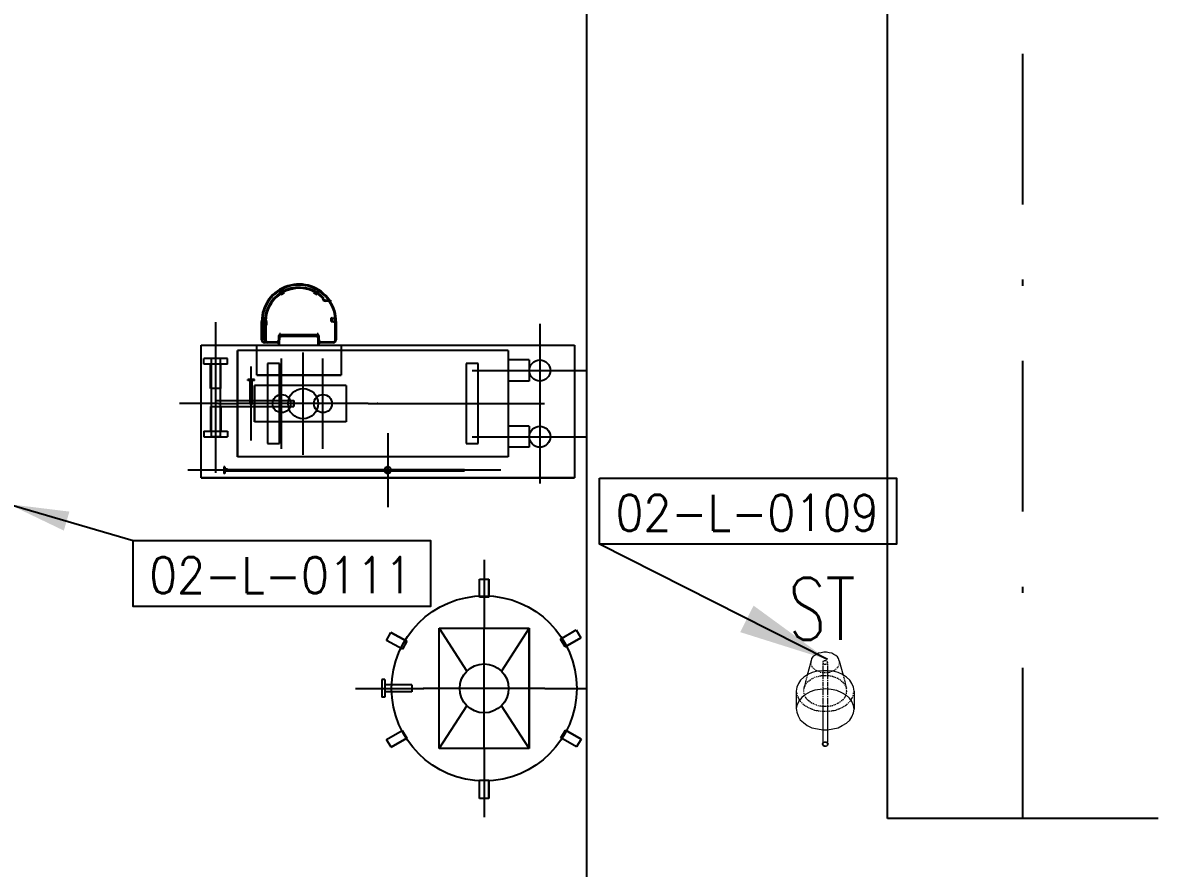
# Model space of a CAD drawing. Header units: inches. Extents: x 295136 to 296247, y 2627183 to 2627409.
# Drawn here: x 295238.94 to 295257.8, y 2627231.44 to 2627245.49 of the extents above; entities that cross this region are included whole.
import ezdxf
from ezdxf.enums import TextEntityAlignment as Align

# ---------------------------------------------------------------- set-up
doc = ezdxf.new("R2010")
doc.units = ezdxf.units.IN
doc.header["$MEASUREMENT"] = 0
doc.linetypes.add('DASHDOT', pattern=[1, 0.5, -0.25, 0, -0.25])
for name, color, linetype in [('_Auto', 7, 'Continuous'), ('Default', 7, 'Continuous'), ('ELECTRICAL', 2, 'Continuous'), ('EQUIPMENT LAYOUT-EMBED 1_DWG$0$Default', 7, 'Continuous'), ('EQUIPMENT LAYOUT-EMBED 1_DWG$0$DwgTemplate', 7, 'Continuous'), ('Layer 1', 7, 'Continuous'), ('Layout', 6, 'Continuous'), ('REV.D CLOUD', 2, 'Continuous')]:
    doc.layers.add(name, color=color, linetype=linetype)
doc.styles.add('HZTXT', font='txt_qlt.shx', dxfattribs={"width": 0.7, "bigfont": 'hztxt.shx'})
doc.dimstyles.new('ISO-25', dxfattribs={"dimtxt": 2.5, "dimasz": 2.5, "dimexe": 1.25, "dimexo": 0.625, "dimtad": 1, "dimtxsty": 'HZTXT', "dimcen": 2.5, "dimclrd": 256, "dimclre": 256, "dimclrt": 256, "dimadec": 4, "dimazin": 0, "dimtfac": 1, "dimtmove": 0, "dimatfit": 3, "dimfxl": 1, "dimlwd": -1, "dimlwe": -1, "dimarcsym": 0})

# ---------------------------------------------------------------- blocks, each defined once
blk = doc.blocks.new('A$C55974CAD')
at = {"layer": 'Default', "color": 7, "lineweight": 25}
for p in [(8.43, 3.473), (3.7, 2.706)]:
    blk.add_point(p, dxfattribs=at)
at = {"layer": 'EQUIPMENT LAYOUT-EMBED 1_DWG$0$Default', "color": 7, "lineweight": 25}
for p, q in [((7.881, 6.357), (7.881, 6.235)), ((7.973, 6.357), (7.881, 6.357)), ((7.973, 6.357), (7.973, 6.235)), ((8.381, 6.244), (7.973, 6.244)), ((7.973, 6.235), (7.973, 6.16)), ((8.381, 6.244), (8.381, 6.235)), ((8.381, 6.235), (8.381, 6.16)), ((8.681, 6.076), (8.681, 6.244)), ((8.681, 6.244), (9.088, 6.244)), ((9.088, 5.963), (9.088, 6.357)), ((9.088, 6.357), (9.181, 6.357)), ((9.181, 5.963), (9.181, 6.357)), ((7.881, 6.085), (7.881, 5.963)), ((7.973, 6.16), (7.973, 6.085)), ((7.973, 6.085), (7.973, 5.963)), ((8.38, 6.076), (7.973, 6.076)), ((8.381, 6.076), (8.38, 6.076)), ((8.381, 6.16), (8.381, 6.076)), ((8.681, 6.076), (9.088, 6.076)), ((7.379, 6.023), (7.271, 6.023)), ((7.271, 6.011), (7.271, 6.023)), ((7.379, 6.011), (7.271, 6.011)), ((7.308, 5.963), (7.308, 6.011)), ((7.342, 5.963), (7.308, 5.963)), ((7.342, 5.963), (7.342, 6.011)), ((7.379, 6.011), (7.379, 6.023)), ((7.973, 5.963), (7.881, 5.963)), ((9.088, 5.963), (9.181, 5.963)), ((8.453, 5.553), (8.453, 5.587)), ((8.453, 5.587), (8.816, 5.587)), ((8.453, 5.553), (8.816, 5.553)), ((8.816, 5.516), (8.816, 5.624)), ((8.816, 5.624), (8.828, 5.624)), ((8.816, 5.516), (8.828, 5.516)), ((8.828, 5.516), (8.828, 5.624)), ((3.7, 3.4), (3.554, 3.4)), ((3.554, 3.348), (3.554, 3.4)), ((3.846, 3.4), (3.7, 3.4)), ((3.846, 3.348), (3.846, 3.4)), ((3.7, 3.348), (3.554, 3.348)), ((3.643, 3.237), (3.643, 3.348)), ((3.643, 2.9), (3.643, 3.237)), ((3.846, 3.348), (3.7, 3.348)), ((3.757, 3.237), (3.757, 3.348)), ((3.757, 2.9), (3.757, 3.237)), ((3.7, 2.9), (3.643, 2.9)), ((3.757, 2.9), (3.7, 2.9))]:
    blk.add_line(p, q, dxfattribs=at)
at = {"layer": 'EQUIPMENT LAYOUT-EMBED 1_DWG$0$DwgTemplate', "color": 1, "lineweight": 25}
for p, q in [((7.325, 6.025), (7.325, 6.625)), ((8.43, 6.235), (8.43, 6.76)), ((8.43, 6.115), (8.43, 6.235)), ((7.281, 6.16), (7.881, 6.16)), ((7.881, 6.16), (8.38, 6.16)), ((8.43, 6.115), (8.43, 5.815)), ((8.48, 6.16), (9.181, 6.16)), ((9.181, 6.16), (9.781, 6.16)), ((7.325, 3.916), (7.325, 6.025)), ((8.43, 5.558), (8.43, 5.815)), ((7.815, 5.57), (9.045, 5.57)), ((8.43, 3.858), (8.43, 5.558)), ((7.68, 5.065), (8.18, 5.065)), ((8.18, 5.065), (8.68, 5.065)), ((8.68, 5.065), (9.18, 5.065)), ((7.58, 4.708), (9.28, 4.708)), ((7.68, 4.378), (8.18, 4.378)), ((8.18, 4.378), (8.68, 4.378)), ((8.68, 4.378), (9.18, 4.378)), ((3.7, 3.838), (3.7, 2.706)), ((7.325, 3.916), (7.325, 3.357)), ((8.43, 3.628), (8.43, 3.858)), ((8.43, 3.628), (8.43, 3.395)), ((7.271, 3.303), (6.712, 3.303)), ((7.379, 3.303), (7.271, 3.303)), ((7.325, 3.357), (7.325, 3.25)), ((7.325, 3.25), (7.325, 2.691)), ((7.673, 3.303), (7.379, 3.303)), ((7.937, 3.303), (7.673, 3.303)), ((8.43, 3.395), (8.43, 1.3)), ((3.7, 0.694), (3.7, 2.706)), ((7.325, 2.025), (7.325, 2.691)), ((7.325, 1.425), (7.325, 2.025)), ((7.88, 1.9), (7.88, 1.55)), ((8.98, 1.9), (8.98, 1.55)), ((2.694, 1.7), (1.562, 1.7)), ((2.694, 1.7), (4.706, 1.7)), ((5.838, 1.7), (4.706, 1.7)), ((7.88, 1.55), (7.88, 0)), ((8.98, 1.55), (8.98, 0)), ((8.43, 1.3), (8.43, 0.7)), ((8.655, 0.775), (7.105, 0.775)), ((9.755, 0.775), (8.655, 0.775)), ((3.7, 0.694), (3.7, 0))]:
    blk.add_line(p, q, dxfattribs=at)
at = {"layer": 'EQUIPMENT LAYOUT-EMBED 1_DWG$0$DwgTemplate', "color": 5, "lineweight": 25}
for p, q in [((7.2, 6.4), (9.4, 6.4)), ((7.2, 6.4), (9.4, 6.4)), ((7.2, 3.452), (7.2, 6.4)), ((7.2, 6.4), (7.2, 3.452)), ((7.881, 6.357), (7.881, 6.235)), ((7.973, 6.357), (7.881, 6.357)), ((7.881, 6.16), (7.881, 6.235)), ((7.881, 6.235), (7.881, 6.16)), ((8.681, 6.235), (7.881, 6.235)), ((7.973, 6.357), (7.973, 6.235)), ((8.381, 6.244), (7.973, 6.244)), ((8.381, 6.244), (8.381, 6.235)), ((8.681, 6.076), (8.681, 6.244)), ((8.681, 6.244), (9.088, 6.244)), ((9.088, 5.963), (9.088, 6.357)), ((9.088, 6.357), (9.181, 6.357)), ((9.181, 5.963), (9.181, 6.357)), ((9.4, 6.4), (9.4, 5.478)), ((9.4, 6.4), (9.4, 5.478)), ((7.881, 6.085), (7.881, 6.16)), ((7.881, 6.16), (7.881, 6.085)), ((7.881, 6.085), (7.881, 5.963)), ((8.38, 6.085), (7.881, 6.085)), ((7.973, 6.085), (7.973, 5.963)), ((8.38, 6.076), (7.973, 6.076)), ((8.38, 6.085), (8.38, 5.8)), ((8.48, 6.085), (8.48, 5.8)), ((8.681, 6.085), (8.48, 6.085)), ((8.681, 6.076), (9.088, 6.076)), ((7.379, 6.023), (7.271, 6.023)), ((7.271, 6.011), (7.271, 6.023)), ((7.379, 6.011), (7.271, 6.011)), ((7.308, 5.963), (7.308, 6.011)), ((7.342, 5.963), (7.308, 5.963)), ((7.312, 6.025), (7.337, 6.025)), ((7.312, 6.025), (7.337, 6.025)), ((7.312, 6.025), (7.312, 6.023)), ((7.312, 5.963), (7.312, 3.356)), ((7.337, 6.025), (7.337, 6.023)), ((7.337, 5.963), (7.337, 3.356)), ((7.342, 5.963), (7.342, 6.011)), ((7.379, 6.011), (7.379, 6.023)), ((7.973, 5.963), (7.881, 5.963)), ((9.088, 5.963), (9.181, 5.963)), ((7.545, 5.8), (9.315, 5.8)), ((9.315, 5.8), (7.545, 5.8)), ((7.545, 1.3), (7.545, 5.8)), ((9.315, 5.478), (9.315, 5.8)), ((8.13, 5.515), (8.73, 5.515)), ((8.73, 5.515), (8.13, 5.515)), ((8.13, 3.995), (8.13, 5.515)), ((8.73, 3.995), (8.73, 5.515)), ((8.9, 5.478), (9.4, 5.478)), ((8.9, 5.478), (9.4, 5.478)), ((8.9, 4.078), (8.9, 5.478)), ((8.9, 5.478), (8.9, 4.078)), ((9.4, 5.478), (9.4, 4.078)), ((9.4, 5.478), (9.4, 4.078)), ((8.73, 3.995), (8.13, 3.995)), ((8.73, 3.995), (8.13, 3.995)), ((9.4, 4.078), (8.9, 4.078)), ((9.4, 4.078), (8.9, 4.078)), ((9.315, 1.3), (9.315, 4.078)), ((9.4, 4.078), (9.4, 0.2)), ((9.4, 4.078), (9.4, 0.2)), ((3.7, 3.4), (3.554, 3.4)), ((3.554, 3.348), (3.554, 3.4)), ((3.846, 3.4), (3.7, 3.4)), ((3.846, 3.348), (3.846, 3.4)), ((7.2, 0.2), (7.2, 3.405)), ((7.2, 3.405), (7.2, 0.2)), ((2.721, 3.245), (2.851, 3.32)), ((2.721, 3.245), (2.851, 3.32)), ((2.871, 2.985), (2.721, 3.245)), ((2.721, 3.245), (2.871, 2.985)), ((2.851, 3.32), (3.001, 3.06)), ((2.851, 3.32), (3.001, 3.06)), ((3.7, 3.348), (3.554, 3.348)), ((3.643, 3.237), (3.643, 3.348)), ((3.846, 3.348), (3.7, 3.348)), ((3.757, 3.237), (3.757, 3.348)), ((4.354, 3.059), (4.498, 3.322)), ((4.354, 3.059), (4.498, 3.322)), ((4.63, 3.251), (4.486, 2.987)), ((4.486, 2.987), (4.63, 3.251)), ((4.498, 3.322), (4.63, 3.251)), ((4.498, 3.322), (4.63, 3.251)), ((7.312, 3.251), (7.312, 2.025)), ((7.337, 3.251), (7.337, 2.025)), ((3.001, 3.06), (2.871, 2.985)), ((3.001, 3.06), (2.871, 2.985)), ((4.486, 2.987), (4.354, 3.059)), ((4.486, 2.987), (4.354, 3.059)), ((2.7, 2.45), (3.413, 1.987)), ((2.7, 0.95), (2.7, 2.45)), ((2.7, 0.95), (2.7, 2.45)), ((2.7, 2.45), (4.7, 2.45)), ((2.7, 2.45), (4.7, 2.45)), ((4.7, 2.45), (3.987, 1.987)), ((4.7, 2.45), (4.7, 0.95)), ((4.7, 2.45), (4.7, 0.95)), ((7.337, 2.025), (7.312, 2.025)), ((7.312, 2.025), (7.337, 2.025)), ((1.873, 1.775), (2.173, 1.775)), ((1.873, 1.775), (2.173, 1.775)), ((1.873, 1.625), (1.873, 1.775)), ((1.873, 1.625), (1.873, 1.775)), ((2.173, 1.775), (2.173, 1.625)), ((2.173, 1.775), (2.173, 1.625)), ((5.213, 1.625), (5.213, 1.775)), ((5.213, 1.625), (5.213, 1.775)), ((5.213, 1.775), (5.513, 1.775)), ((5.213, 1.775), (5.513, 1.775)), ((5.513, 1.775), (5.513, 1.625)), ((5.513, 1.775), (5.513, 1.625)), ((2.173, 1.625), (1.873, 1.625)), ((1.873, 1.625), (2.173, 1.625)), ((5.513, 1.625), (5.213, 1.625)), ((5.213, 1.625), (5.513, 1.625)), ((2.7, 0.95), (3.413, 1.413)), ((4.7, 0.95), (3.987, 1.413)), ((9.315, 1.3), (7.545, 1.3)), ((9.315, 1.3), (7.545, 1.3)), ((7.705, 0.95), (7.705, 1.3)), ((8.055, 0.95), (8.055, 1.3)), ((8.805, 0.95), (8.805, 1.3)), ((9.155, 0.95), (9.155, 1.3)), ((4.7, 0.95), (2.7, 0.95)), ((2.7, 0.95), (4.7, 0.95)), ((8.055, 0.95), (7.705, 0.95)), ((8.055, 0.95), (7.705, 0.95)), ((9.155, 0.95), (8.805, 0.95)), ((9.155, 0.95), (8.805, 0.95)), ((2.727, 0.165), (2.877, 0.425)), ((2.727, 0.165), (2.877, 0.425)), ((2.877, 0.425), (3.007, 0.35)), ((2.877, 0.425), (3.007, 0.35)), ((4.39, 0.355), (4.52, 0.43)), ((4.39, 0.355), (4.52, 0.43)), ((4.52, 0.43), (4.67, 0.17)), ((4.52, 0.43), (4.67, 0.17)), ((3.007, 0.35), (2.857, 0.09)), ((2.857, 0.09), (3.007, 0.35)), ((4.54, 0.095), (4.39, 0.355)), ((4.39, 0.355), (4.54, 0.095)), ((9.4, 0.2), (7.2, 0.2)), ((9.4, 0.2), (7.2, 0.2)), ((2.857, 0.09), (2.727, 0.165)), ((2.857, 0.09), (2.727, 0.165)), ((4.67, 0.17), (4.54, 0.095)), ((4.67, 0.17), (4.54, 0.095))]:
    blk.add_line(p, q, dxfattribs=at)
at = {"layer": 'EQUIPMENT LAYOUT-EMBED 1_DWG$0$DwgTemplate', "color": 7, "lineweight": 25}
for p, q in [((7.973, 6.235), (7.973, 6.16)), ((8.381, 6.235), (8.381, 6.16)), ((9.181, 6.235), (8.681, 6.235)), ((7.973, 6.16), (7.973, 6.085)), ((8.38, 6.16), (8.48, 6.16)), ((8.38, 6.16), (8.48, 6.16)), ((8.38, 6.16), (8.38, 6.085)), ((8.48, 6.085), (8.38, 6.085)), ((8.381, 6.076), (8.38, 6.076)), ((8.381, 6.16), (8.381, 6.076)), ((8.48, 6.16), (8.48, 6.085)), ((9.181, 6.085), (8.681, 6.085)), ((7.312, 6.023), (7.312, 5.963)), ((7.337, 6.023), (7.337, 5.963)), ((8.38, 5.8), (8.38, 4.86)), ((8.48, 5.8), (8.48, 4.86)), ((8.455, 5.585), (8.43, 5.585)), ((8.43, 5.555), (8.455, 5.555)), ((8.453, 5.553), (8.453, 5.587)), ((8.453, 5.587), (8.816, 5.587)), ((8.453, 5.553), (8.816, 5.553)), ((8.455, 5.585), (8.455, 5.555)), ((8.455, 5.585), (8.455, 5.555)), ((8.816, 5.516), (8.816, 5.624)), ((8.816, 5.624), (8.828, 5.624)), ((8.816, 5.516), (8.828, 5.516)), ((8.828, 5.516), (8.828, 5.624)), ((9.315, 4.078), (9.315, 5.478)), ((7.765, 5.3), (7.765, 5.1)), ((7.765, 5.3), (7.765, 5.1)), ((9.095, 5.3), (7.765, 5.3)), ((9.095, 5.3), (7.765, 5.3)), ((9.095, 5.1), (9.095, 5.3)), ((9.095, 5.1), (9.095, 5.3)), ((7.765, 5.1), (9.095, 5.1)), ((7.765, 5.1), (9.095, 5.1)), ((8.48, 4.86), (8.38, 4.86)), ((8.38, 4.86), (8.48, 4.86)), ((7.2, 3.405), (7.2, 3.452)), ((7.2, 3.452), (7.2, 3.405)), ((3.643, 2.9), (3.643, 3.237)), ((3.757, 2.9), (3.757, 3.237)), ((7.286, 3.319), (7.31, 3.342)), ((7.313, 3.292), (7.286, 3.319)), ((7.298, 3.33), (7.298, 3.33)), ((7.298, 3.33), (7.298, 3.33)), ((7.325, 3.303), (7.298, 3.33)), ((7.31, 3.342), (7.337, 3.315)), ((7.312, 3.356), (7.312, 3.251)), ((7.337, 3.356), (7.337, 3.251)), ((3.7, 2.9), (3.643, 2.9)), ((3.757, 2.9), (3.7, 2.9)), ((9.095, 2), (7.765, 2)), ((9.095, 2), (7.765, 2)), ((7.765, 2), (7.765, 1.8)), ((7.765, 2), (7.765, 1.8)), ((9.095, 1.8), (9.095, 2)), ((9.095, 1.8), (9.095, 2)), ((7.765, 1.8), (9.095, 1.8)), ((7.765, 1.8), (9.095, 1.8)), ((61, 0), (0, 0))]:
    blk.add_line(p, q, dxfattribs=at)
at = {"layer": 'EQUIPMENT LAYOUT-EMBED 1_DWG$0$DwgTemplate', "color": 54, "lineweight": 25}
for p, q in [((9.442, 5.296), (9.442, 5.35)), ((9.442, 5.146), (9.442, 5.296)), ((9.457, 5.35), (9.457, 5.332)), ((9.457, 5.296), (9.457, 5.146)), ((9.49, 5.398), (9.795, 5.398)), ((9.795, 5.383), (9.49, 5.383)), ((9.49, 5.345), (9.795, 5.345)), ((9.795, 5.329), (9.49, 5.329)), ((9.733, 5.328), (9.734, 5.329)), ((9.733, 5.328), (9.733, 5.313)), ((9.796, 5.328), (9.733, 5.328)), ((9.733, 5.313), (9.796, 5.313)), ((9.755, 5.345), (9.786, 5.367)), ((9.849, 5.367), (9.786, 5.367)), ((9.796, 5.328), (9.797, 5.329)), ((9.796, 5.313), (9.817, 5.329)), ((9.796, 5.313), (9.796, 5.328)), ((9.818, 5.344), (9.849, 5.367)), ((9.837, 5.343), (9.85, 5.352)), ((9.85, 5.352), (9.849, 5.367)), ((9.4, 5.113), (9.455, 5.113)), ((9.4, 5.098), (9.49, 5.098)), ((9.49, 5.113), (9.559, 5.113)), ((9.527, 5.098), (9.49, 5.098)), ((9.59, 5.098), (9.527, 5.098)), ((9.527, 5.098), (9.527, 5.083)), ((9.559, 5.113), (9.559, 5.098)), ((9.559, 5.103), (9.571, 5.103)), ((9.571, 5.098), (9.571, 5.103)), ((9.59, 5.083), (9.59, 5.098)), ((10.271, 5.086), (10.308, 5.099)), ((9.527, 5.083), (9.59, 5.083)), ((9.546, 4.473), (9.546, 5.083)), ((9.571, 4.473), (9.571, 5.083)), ((10.257, 5.081), (10.243, 5.074)), ((10.243, 5.074), (10.275, 5.019)), ((10.243, 5.073), (10.243, 5.073)), ((10.243, 5.073), (10.256, 5.052)), ((10.254, 5.08), (10.251, 5.078)), ((10.288, 5.026), (10.257, 5.081)), ((10.275, 5.019), (10.288, 5.026)), ((10.275, 5.019), (10.287, 5.023)), ((10.275, 5.019), (10.281, 5.022)), ((10.275, 5.019), (10.275, 5.019)), ((10.302, 5.031), (10.339, 5.044)), ((10.303, 5.028), (10.331, 5.038)), ((10.331, 5.038), (10.339, 5.042)), ((10.275, 4.537), (10.243, 4.482)), ((10.257, 4.475), (10.288, 4.53)), ((10.275, 4.537), (10.262, 4.514)), ((10.288, 4.53), (10.275, 4.537)), ((10.275, 4.537), (10.275, 4.537)), ((10.275, 4.537), (10.275, 4.537)), ((10.275, 4.537), (10.291, 4.532)), ((10.288, 4.53), (10.282, 4.533)), ((10.288, 4.53), (10.29, 4.529)), ((10.288, 4.53), (10.288, 4.53)), ((9.4, 4.458), (9.527, 4.458)), ((9.4, 4.442), (9.559, 4.442)), ((9.442, 4.206), (9.442, 4.409)), ((9.457, 4.409), (9.457, 4.206)), ((9.527, 4.473), (9.527, 4.458)), ((9.59, 4.473), (9.527, 4.473)), ((9.527, 4.458), (9.59, 4.458)), ((9.546, 4.453), (9.55, 4.453)), ((9.55, 4.453), (9.571, 4.453)), ((9.559, 4.442), (9.559, 4.453)), ((9.571, 4.453), (9.571, 4.458)), ((9.59, 4.458), (9.59, 4.473)), ((10.243, 4.482), (10.257, 4.475)), ((10.244, 4.482), (10.249, 4.479)), ((10.244, 4.482), (10.244, 4.482)), ((10.257, 4.475), (10.27, 4.498)), ((10.257, 4.475), (10.257, 4.475)), ((10.257, 4.475), (10.259, 4.474)), ((10.271, 4.47), (10.308, 4.457)), ((10.302, 4.525), (10.339, 4.513)), ((10.303, 4.528), (10.331, 4.518)), ((10.339, 4.514), (10.331, 4.518)), ((9.49, 4.173), (9.795, 4.173)), ((9.795, 4.158), (9.49, 4.158)), ((9.794, 4.243), (9.786, 4.204)), ((9.794, 4.227), (9.786, 4.189)), ((9.786, 4.204), (9.786, 4.189)), ((9.786, 4.189), (9.85, 4.188)), ((9.794, 4.243), (9.794, 4.243)), ((9.794, 4.243), (9.857, 4.243)), ((9.806, 4.243), (9.794, 4.243)), ((9.794, 4.238), (9.794, 4.243)), ((9.794, 4.241), (9.794, 4.227)), ((9.794, 4.227), (9.857, 4.227)), ((9.857, 4.227), (9.85, 4.188)), ((9.857, 4.243), (9.857, 4.227)), ((9.857, 4.227), (9.857, 4.229)), ((9.857, 4.227), (9.857, 4.227)), ((10.132, 4.254), (10.132, 4.329)), ((10.147, 4.254), (10.132, 4.254)), ((10.147, 4.329), (10.147, 4.254))]:
    blk.add_line(p, q, dxfattribs=at)
at = {"layer": 'EQUIPMENT LAYOUT-EMBED 1_DWG$0$DwgTemplate', "color": 7, "lineweight": 25}
for centre, radius in [((8.43, 5.57), 0.015), ((8.43, 5.57), 0.015), ((8.43, 5.065), 0.15), ((8.43, 5.065), 0.15), ((8.43, 4.378), 0.15), ((8.43, 4.378), 0.15), ((7.325, 3.303), 0.0125), ((7.325, 3.303), 0.0125)]:
    blk.add_circle(centre, radius, dxfattribs=at)
at = {"layer": 'EQUIPMENT LAYOUT-EMBED 1_DWG$0$DwgTemplate', "color": 5, "lineweight": 25}
for centre, radius in [((8.43, 4.708), 0.25), ((8.43, 4.708), 0.25), ((3.7, 1.7), 1.538), ((3.7, 1.7), 1.538), ((3.7, 1.7), 0.406), ((3.7, 1.7), 0.406), ((7.88, 0.775), 0.175), ((7.88, 0.775), 0.175), ((8.98, 0.775), 0.175), ((8.98, 0.775), 0.175)]:
    blk.add_circle(centre, radius, dxfattribs=at)
at = {"layer": 'EQUIPMENT LAYOUT-EMBED 1_DWG$0$DwgTemplate', "color": 54, "lineweight": 25}
for centre, radius, start, end in [((9.49, 5.35), 0.0483, 90, 180), ((9.49, 5.296), 0.0483, 90, 180), ((9.49, 5.35), 0.033, 90, 180), ((9.49, 5.296), 0.033, 90, 180), ((9.795, 4.778), 0.62, 304.6405, 90), ((9.795, 4.778), 0.605, 27.4964, 90), ((9.795, 4.778), 0.567, 315, 90), ((9.79, 4.773), 0.556, 316.7979, 89.514), ((9.49, 5.146), 0.0483, 180, 270), ((9.49, 5.146), 0.033, 180, 270), ((9.795, 4.778), 0.605, 334.0005, 26.0057), ((9.49, 4.409), 0.0483, 136.8264, 180), ((9.49, 4.409), 0.033, 90, 180), ((10.196, 4.329), 0.0635, 90, 180), ((9.795, 4.778), 0.605, 305.6442, 332.85), ((10.196, 4.329), 0.0483, 90, 180), ((9.49, 4.206), 0.0483, 180, 270), ((9.49, 4.206), 0.033, 180, 270), ((9.795, 4.778), 0.605, 270, 303.8864), ((9.795, 4.778), 0.62, 270, 302.9456)]:
    blk.add_arc(centre, radius, start, end, dxfattribs=at)
at = {"layer": 'EQUIPMENT LAYOUT-EMBED 1_DWG$0$DwgTemplate', "color": 7, "lineweight": 25}
for radius, start, end in [(0.054, 153.0238, 270), (0.054, 116.9762, 153.0238), (0.054, 270, 116.9762), (0.0167, 45, 225), (0.0167, 225, 45), (0.0167, 225, 270), (0.0167, 270, 45)]:
    blk.add_arc((7.325, 3.303), radius, start, end, dxfattribs=at)
blk = doc.blocks.new('Street Lamp (Single Head)')
at = {"layer": 'Layer 1', "color": 1, "lineweight": 5}
for points in [[(0.055, 0.3383), (0.0517, 0.3467), (0.0483, 0.3533), (0.0417, 0.3583), (0.0333, 0.3633), (0.025, 0.3683), (0.015, 0.37), (0.005, 0.3717), (-0.0067, 0.3717), (-0.0167, 0.37), (-0.0267, 0.3683), (-0.035, 0.3633), (-0.0433, 0.3583), (-0.05, 0.3533), (-0.055, 0.3467), (-0.0567, 0.3383)], [(-0.0567, 0.3383), (-0.0717, 0.2817), (-0.0733, 0.2767)], [(-0.0567, 0.3383), (-0.0583, 0.3333)], [(-0.0583, 0.3317), (-0.0567, 0.3267)], [(-0.0567, 0.3233), (-0.055, 0.32)], [(-0.0533, 0.3167), (-0.0533, 0.315), (-0.0517, 0.3133)], [(-0.0067, 0.3367), (-0.0083, 0.335), (-0.01, 0.335), (-0.01, 0.3333)], [(-0.01, 0.3317), (-0.01, 0.3283)], [(-0.01, 0.33), (-0.01, 0.3283), (-0.0083, 0.3267), (-0.0067, 0.3267)], [(-0.01, 0.325), (-0.01, 0.32)], [(-0.01, 0.3183), (-0.01, 0.3133)], [(0, 0.3383), (-0.005, 0.3383)], [(-0.005, 0.325), (0, 0.325)], [(0.005, 0.3367), (0.0033, 0.3383), (0.0017, 0.3383)], [(0.0017, 0.325), (0.0033, 0.325), (0.005, 0.3267)], [(0.0083, 0.3317), (0.0083, 0.3333), (0.0067, 0.335)], [(0.0067, 0.3283), (0.0083, 0.3283), (0.0083, 0.33), (0.0083, 0.3317)], [(0.0083, 0.3317), (0.0083, 0.3283)], [(0.0083, 0.325), (0.0083, 0.32)], [(0.0083, 0.3183), (0.0083, 0.3133)], [(0.05, 0.3133), (0.0517, 0.3167)], [(0.0533, 0.32), (0.055, 0.3233)], [(0.055, 0.3367), (0.055, 0.3383)], [(0.055, 0.3383), (0.07, 0.2817), (0.0717, 0.2767)], [(0.055, 0.3267), (0.0567, 0.3317)], [(0.0567, 0.3317), (0.0567, 0.3333)], [(0.1133, 0.2133), (0.1133, 0.2183), (0.1117, 0.2333), (0.105, 0.2483), (0.0967, 0.2617), (0.0833, 0.2733), (0.0683, 0.2833), (0.05, 0.2917), (0.03, 0.2967), (0.01, 0.2983), (-0.0117, 0.2983), (-0.0317, 0.2967), (-0.0517, 0.2917), (-0.07, 0.2833), (-0.085, 0.2733), (-0.0983, 0.2617), (-0.1067, 0.2483), (-0.1133, 0.2333), (-0.115, 0.2183)], [(-0.0733, 0.275), (-0.075, 0.27)], [(-0.05, 0.3117), (-0.0483, 0.3083), (-0.0467, 0.3083)], [(-0.0467, 0.27), (-0.05, 0.2683)], [(-0.045, 0.3067), (-0.0417, 0.3033)], [(-0.04, 0.2717), (-0.0433, 0.2717)], [(-0.04, 0.3017), (-0.035, 0.3)], [(-0.0333, 0.275), (-0.0367, 0.2733)], [(-0.0333, 0.2983), (-0.0317, 0.2983), (-0.03, 0.2967)], [(-0.0267, 0.2767), (-0.0283, 0.275), (-0.03, 0.275)], [(-0.0267, 0.2967), (-0.0233, 0.295)], [(-0.0183, 0.2767), (-0.0233, 0.2767)], [(-0.02, 0.2933), (-0.0167, 0.2933)], [(-0.0117, 0.2783), (-0.0167, 0.2783)], [(-0.0133, 0.2917), (-0.0083, 0.2917)], [(-0.01, 0.3117), (-0.01, 0.3067)], [(-0.01, 0.305), (-0.01, 0.3)], [(-0.01, 0.2967), (-0.01, 0.2933)], [(-0.01, 0.29), (-0.01, 0.285)], [(-0.01, 0.2833), (-0.01, 0.2783)], [(-0.005, 0.2783), (-0.01, 0.2783)], [(-0.01, 0.2767), (-0.01, 0.2717)], [(-0.01, 0.27), (-0.01, 0.265)], [(-0.0067, 0.2917), (-0.0017, 0.2917)], [(0.0017, 0.2783), (-0.0033, 0.2783)], [(0, 0.2917), (0.005, 0.2917)], [(0.0083, 0.2783), (0.005, 0.2783)], [(0.0067, 0.2917), (0.0117, 0.2917)], [(0.0083, 0.3117), (0.0083, 0.3067)], [(0.0083, 0.305), (0.0083, 0.3)], [(0.0083, 0.2967), (0.0083, 0.2933)], [(0.0083, 0.29), (0.0083, 0.285)], [(0.0083, 0.2833), (0.0083, 0.2783)], [(0.0083, 0.2767), (0.0083, 0.2717)], [(0.0083, 0.27), (0.0083, 0.265)], [(0.0167, 0.2783), (0.0117, 0.2783)], [(0.0133, 0.2933), (0.0183, 0.2933)], [(0.0233, 0.2767), (0.02, 0.2767), (0.0183, 0.2783)], [(0.0217, 0.295), (0.025, 0.2967)], [(0.03, 0.275), (0.025, 0.2767)], [(0.0283, 0.2967), (0.0317, 0.2983)], [(0.0367, 0.2733), (0.035, 0.2733), (0.0317, 0.275)], [(0.0333, 0.3), (0.0383, 0.3017)], [(0.0433, 0.27), (0.0383, 0.2717)], [(0.04, 0.3033), (0.0433, 0.3067)], [(0.045, 0.3083), (0.0467, 0.31), (0.0483, 0.3117)], [(0.05, 0.2683), (0.0483, 0.2683), (0.045, 0.27)], [(0.0717, 0.275), (0.0733, 0.27)], [(0.1133, 0.1467), (0.1117, 0.1617), (0.105, 0.1767), (0.095, 0.19), (0.0817, 0.2017), (0.065, 0.2117), (0.045, 0.22), (0.0233, 0.225), (0.0017, 0.2267), (-0.02, 0.225), (-0.0417, 0.2217), (-0.06, 0.215), (-0.0783, 0.205), (-0.0933, 0.1933), (-0.1033, 0.18), (-0.1117, 0.165), (-0.115, 0.15), (-0.1133, 0.135), (-0.1083, 0.12), (-0.1, 0.105), (-0.0867, 0.0933), (-0.0717, 0.0817), (-0.0533, 0.0733), (-0.0317, 0.0683), (-0.01, 0.065)], [(-0.0867, 0.225), (-0.0867, 0.22)], [(-0.0833, 0.2333), (-0.085, 0.23)], [(-0.085, 0.2317), (-0.085, 0.2267)], [(-0.0817, 0.2417), (-0.0833, 0.2367)], [(-0.0817, 0.2383), (-0.0833, 0.235), (-0.0833, 0.2333)], [(-0.08, 0.2483), (-0.0817, 0.2433)], [(-0.0783, 0.255), (-0.08, 0.25)], [(-0.0783, 0.2433), (-0.08, 0.24)], [(-0.0767, 0.2617), (-0.0783, 0.2567)], [(-0.075, 0.2683), (-0.0767, 0.2633)], [(-0.075, 0.25), (-0.0767, 0.2467)], [(-0.07, 0.255), (-0.0733, 0.2517)], [(-0.0633, 0.2583), (-0.0683, 0.2567)], [(-0.0583, 0.2633), (-0.0617, 0.26)], [(-0.0517, 0.2667), (-0.0567, 0.265)], [(-0.01, 0.2617), (-0.01, 0.2583)], [(-0.01, 0.255), (-0.01, 0.25)], [(-0.01, 0.2483), (-0.01, 0.2433)], [(-0.01, 0.2417), (-0.01, 0.2367)], [(-0.01, 0.2333), (-0.01, 0.23)], [(-0.01, 0.2267), (-0.01, 0.2217)], [(0.0083, 0.2617), (0.0083, 0.2583)], [(0.0083, 0.255), (0.0083, 0.25)], [(0.0083, 0.2483), (0.0083, 0.2433)], [(0.0083, 0.2417), (0.0083, 0.2367)], [(0.0083, 0.2333), (0.0083, 0.23)], [(0.0083, 0.2267), (0.0083, 0.2217)], [(0.055, 0.2633), (0.0517, 0.2667)], [(0.0617, 0.26), (0.0567, 0.2633)], [(0.0667, 0.255), (0.0633, 0.2583)], [(0.0717, 0.25), (0.0717, 0.2517), (0.0683, 0.2533)], [(0.0733, 0.2683), (0.075, 0.2633)], [(0.075, 0.245), (0.0733, 0.2483)], [(0.075, 0.2617), (0.0767, 0.2567)], [(0.0767, 0.255), (0.0783, 0.25)], [(0.08, 0.2383), (0.0783, 0.2417), (0.0767, 0.2433)], [(0.0783, 0.2483), (0.08, 0.2433)], [(0.08, 0.2417), (0.0817, 0.2367)], [(0.0817, 0.2333), (0.08, 0.2367)], [(0.0817, 0.2333), (0.0833, 0.23)], [(0.0833, 0.2267), (0.0833, 0.23)], [(-0.115, 0.2183), (-0.115, 0.2133)], [(-0.115, 0.2183), (-0.115, 0.1467)], [(-0.1133, 0.2117), (-0.1133, 0.2067)], [(-0.1133, 0.2033), (-0.1117, 0.2)], [(-0.11, 0.1967), (-0.1083, 0.1933)], [(-0.1083, 0.1917), (-0.1067, 0.19), (-0.105, 0.1867)], [(-0.105, 0.185), (-0.1017, 0.1817)], [(-0.1, 0.18), (-0.0983, 0.1767), (-0.0967, 0.175)], [(-0.0867, 0.2167), (-0.0867, 0.2133)], [(-0.085, 0.21), (-0.085, 0.2067)], [(-0.0833, 0.2033), (-0.0833, 0.2017), (-0.0817, 0.2)], [(-0.08, 0.1967), (-0.0783, 0.1933)], [(-0.0767, 0.1917), (-0.0767, 0.19), (-0.075, 0.1883)], [(-0.0733, 0.1867), (-0.07, 0.1833)], [(-0.0683, 0.1817), (-0.0633, 0.1783)], [(-0.01, 0.22), (-0.01, 0.215)], [(-0.01, 0.2133), (-0.01, 0.2083)], [(-0.01, 0.2067), (-0.01, 0.2017)], [(-0.01, 0.1983), (-0.01, 0.195)], [(-0.01, 0.1917), (-0.01, 0.1867)], [(-0.01, 0.185), (-0.01, 0.18)], [(0.0083, 0.22), (0.0083, 0.215)], [(0.0083, 0.2133), (0.0083, 0.2083)], [(0.0083, 0.2067), (0.0083, 0.2017)], [(0.0083, 0.1983), (0.0083, 0.195)], [(0.0083, 0.1917), (0.0083, 0.1867)], [(0.0083, 0.185), (0.0083, 0.18)], [(0.0633, 0.1783), (0.0667, 0.1817)], [(0.0683, 0.1833), (0.0717, 0.185), (0.0717, 0.1867)], [(0.0733, 0.1883), (0.075, 0.1917)], [(0.0767, 0.1933), (0.0783, 0.1967), (0.08, 0.1983)], [(0.08, 0.2), (0.0817, 0.205)], [(0.085, 0.2183), (0.0833, 0.2233)], [(0.0833, 0.2133), (0.085, 0.2183)], [(0.0833, 0.2067), (0.0833, 0.2117)], [(0.095, 0.175), (0.0967, 0.1767), (0.0983, 0.18)], [(0.1, 0.1817), (0.1033, 0.185)], [(0.1033, 0.1867), (0.105, 0.19), (0.1067, 0.1917)], [(0.1067, 0.1933), (0.1083, 0.1967)], [(0.11, 0.2), (0.1117, 0.2033)], [(0.1117, 0.2067), (0.1117, 0.2117)], [(0.1133, 0.2183), (0.1133, 0.1467)], [(-0.095, 0.1733), (-0.0917, 0.17)], [(-0.09, 0.1683), (-0.0867, 0.1667)], [(-0.085, 0.165), (-0.085, 0.1633), (-0.0817, 0.1617)], [(-0.08, 0.16), (-0.075, 0.1583)], [(-0.0733, 0.1567), (-0.07, 0.1533)], [(-0.0683, 0.1533), (-0.0633, 0.1517)], [(-0.0617, 0.1767), (-0.0583, 0.1733)], [(-0.0617, 0.15), (-0.0567, 0.1483)], [(-0.0567, 0.1733), (-0.0517, 0.17)], [(-0.055, 0.1483), (-0.0517, 0.1467), (-0.05, 0.1467)], [(-0.05, 0.17), (-0.0467, 0.1667)], [(-0.0483, 0.145), (-0.0433, 0.1433)], [(-0.0433, 0.1667), (-0.04, 0.165)], [(-0.0417, 0.1433), (-0.0367, 0.1417)], [(-0.0367, 0.1633), (-0.0333, 0.1633)], [(-0.035, 0.1417), (-0.0317, 0.1417), (-0.03, 0.14)], [(-0.03, 0.1617), (-0.0267, 0.1617)], [(-0.0283, 0.14), (-0.0233, 0.14)], [(-0.0233, 0.16), (-0.0183, 0.16)], [(-0.02, 0.14), (-0.0167, 0.1383)], [(-0.0167, 0.16), (-0.0133, 0.1583), (-0.0117, 0.1583)], [(-0.0133, 0.1383), (-0.0083, 0.1383)], [(-0.01, 0.1783), (-0.01, 0.1733)], [(-0.01, 0.1717), (-0.01, 0.1667)], [(-0.01, 0.1633), (-0.01, 0.1583)], [(-0.01, 0.1583), (-0.005, 0.1583)], [(-0.01, 0.1567), (-0.01, 0.1517)], [(-0.01, 0.15), (-0.01, 0.0167)], [(-0.0067, 0.1383), (-0.0017, 0.1383)], [(-0.0033, 0.1583), (0.0017, 0.1583)], [(0, 0.1383), (0.005, 0.1383)], [(0.005, 0.1583), (0.0083, 0.1583)], [(0.0067, 0.1383), (0.0117, 0.1383)], [(0.0083, 0.1783), (0.0083, 0.1733)], [(0.0083, 0.1717), (0.0083, 0.1667)], [(0.0083, 0.1633), (0.0083, 0.1583)], [(0.0083, 0.1567), (0.0083, 0.1517)], [(0.0083, 0.15), (0.0083, 0.0167)], [(0.0083, 0.065), (0.03, 0.0683), (0.05, 0.0733), (0.0667, 0.0817), (0.0833, 0.0917), (0.0967, 0.1033), (0.105, 0.1167), (0.1117, 0.1317), (0.1133, 0.1467)], [(0.0117, 0.1583), (0.0167, 0.16)], [(0.015, 0.1383), (0.0183, 0.14)], [(0.0183, 0.16), (0.0233, 0.16)], [(0.0217, 0.14), (0.0267, 0.14)], [(0.025, 0.1617), (0.03, 0.1617)], [(0.0283, 0.14), (0.03, 0.1417), (0.0333, 0.1417)], [(0.0317, 0.1633), (0.0367, 0.1633)], [(0.035, 0.1417), (0.04, 0.1433)], [(0.0383, 0.165), (0.0433, 0.1667)], [(0.0417, 0.1433), (0.0467, 0.145)], [(0.045, 0.1683), (0.0483, 0.17), (0.05, 0.17)], [(0.0483, 0.1467), (0.05, 0.1467), (0.0533, 0.1483)], [(0.0517, 0.17), (0.055, 0.1733)], [(0.055, 0.1483), (0.06, 0.15)], [(0.0567, 0.175), (0.0617, 0.1767)], [(0.0617, 0.1517), (0.0667, 0.1533)], [(0.0683, 0.1533), (0.0717, 0.1567)], [(0.0733, 0.1583), (0.0783, 0.16)], [(0.08, 0.1617), (0.0833, 0.1633), (0.0833, 0.165)], [(0.085, 0.1667), (0.0883, 0.1683)], [(0.09, 0.17), (0.0933, 0.1733)], [(-0.01, 0.065), (-0.005, 0.065)], [(-0.0033, 0.065), (0.0017, 0.065)], [(0.0033, 0.065), (0.0083, 0.065)], [(-0.0117, 0.0117), (-0.0133, 0.01), (-0.0133, 0.0083)], [(-0.0117, 0.0117), (-0.0133, 0.01), (-0.0133, 0.0083)], [(-0.0133, 0.0083), (-0.0133, 0.0067), (-0.0117, 0.0067)], [(-0.0133, 0.0083), (-0.0133, 0.0067), (-0.0117, 0.0067)], [(-0.0067, 0.015), (-0.01, 0.015), (-0.01, 0.0133)], [(-0.0067, 0.015), (-0.01, 0.015), (-0.01, 0.0133)], [(-0.0067, 0.0133), (-0.0083, 0.0133), (-0.01, 0.0117), (-0.01, 0.01)], [(-0.01, 0.0133), (-0.01, 0.0083)], [(-0.01, 0.0067), (-0.01, 0.005), (-0.0083, 0.005), (-0.0067, 0.0033)], [(-0.01, 0.0033), (-0.0083, 0.0017), (-0.0067, 0.0017)], [(-0.01, 0.0033), (-0.0083, 0.0017), (-0.0067, 0.0017)], [(0, 0.0167), (-0.005, 0.0167)], [(0, 0.0167), (-0.005, 0.0167)], [(0, 0.015), (-0.005, 0.015)], [(-0.005, 0.0033), (-0.0033, 0.0017), (0, 0.0017)], [(-0.005, 0), (0, 0)], [(-0.005, 0), (0, 0)], [(0.0067, 0.015), (0.005, 0.0167), (0.0017, 0.0167)], [(0.0067, 0.015), (0.005, 0.0167), (0.0017, 0.0167)], [(0.005, 0.0133), (0.0033, 0.015), (0.0017, 0.015)], [(0.0017, 0.0017), (0.0033, 0.0017), (0.005, 0.0033)], [(0.0017, 0), (0.0033, 0), (0.005, 0.0017), (0.0067, 0.0017)], [(0.0017, 0), (0.0033, 0), (0.005, 0.0017), (0.0067, 0.0017)], [(0.0083, 0.0083), (0.0083, 0.0117), (0.0067, 0.0117)], [(0.0067, 0.005), (0.0083, 0.0067), (0.0083, 0.0083)], [(0.0117, 0.01), (0.01, 0.0117), (0.0083, 0.0133)], [(0.0083, 0.0133), (0.0083, 0.0083)], [(0.0117, 0.01), (0.01, 0.0117), (0.0083, 0.0133)], [(0.0083, 0.0033), (0.01, 0.005), (0.01, 0.0067), (0.0117, 0.0067)], [(0.0083, 0.0033), (0.01, 0.005), (0.01, 0.0067), (0.0117, 0.0067)]]:
    blk.add_lwpolyline(points, dxfattribs=at)

msp = doc.modelspace()

# ---------------------------------------------------------------- linework, layer by layer
at = {"layer": '_Auto', "color": 7, "linetype": 'Continuous'}
for points in [[(295248.5168, 2627237.923), (295253.4558, 2627237.923), (295253.4558, 2627236.8255), (295248.5168, 2627236.8255)], [(295240.7702, 2627236.8874), (295245.7092, 2627236.8874), (295245.7092, 2627235.7898), (295240.7702, 2627235.7898)]]:
    msp.add_lwpolyline(points, close=True, dxfattribs=at)
at = {"layer": 'Layout', "linetype": 'DASHDOT', "ltscale": 5}
msp.add_line((295255.5527, 2627232.2711), (295255.5527, 2627302.9431), dxfattribs=at)
at = {"layer": 'Layout', "lineweight": -3}
for p, q in [((295253.3027, 2627232.2711), (295253.3027, 2627289.8531)), ((295257.8027, 2627232.2711), (295253.3027, 2627232.2711))]:
    msp.add_line(p, q, dxfattribs=at)

# ---------------------------------------------------------------- block references
at = {"xscale": 4.199999999999999, "yscale": 4.199999999999999, "zscale": 4.199999999999999}
msp.add_blockref('Street Lamp (Single Head)', (295252.2719, 2627233.4712), dxfattribs=at)
at = {"layer": 'Layout', "rotation": 90}
msp.add_blockref('A$C55974CAD', (295248.3027, 2627230.7321), dxfattribs=at)

# ---------------------------------------------------------------- texts
at = {"layer": '_Auto', "color": 7, "style": 'HZTXT', "width": 0.9}
for s, p in [('02-L-0109', (295248.7852, 2627237.0476)), ('02-L-0111', (295241.0386, 2627236.012))]:
    msp.add_text(s, height=0.6, dxfattribs=at).set_placement(p)
at = {"layer": 'ELECTRICAL', "color": 1, "style": 'HZTXT', "width": 0.7}
msp.add_text('ST', height=1.029, dxfattribs=at).set_placement((295251.6583, 2627235.7522), align=Align.MIDDLE_LEFT)

# ---------------------------------------------------------------- leaders
at = {"layer": 'REV.D CLOUD', "color": 136}
for points, override in [([(295238.7061, 2627237.492), (295240.7702, 2627236.8874)], {"dimasz": 1, "dimgap": 0.625, "dimtad": 0, "dimclrd": 136}), ([(295252.3069, 2627234.91), (295248.5168, 2627236.8255)], {"dimasz": 1.5, "dimgap": 0.625, "dimtad": 0, "dimclrd": 136})]:
    msp.add_leader(points, dimstyle='ISO-25', override=override, dxfattribs=at)

doc.saveas('drawing.dxf')
